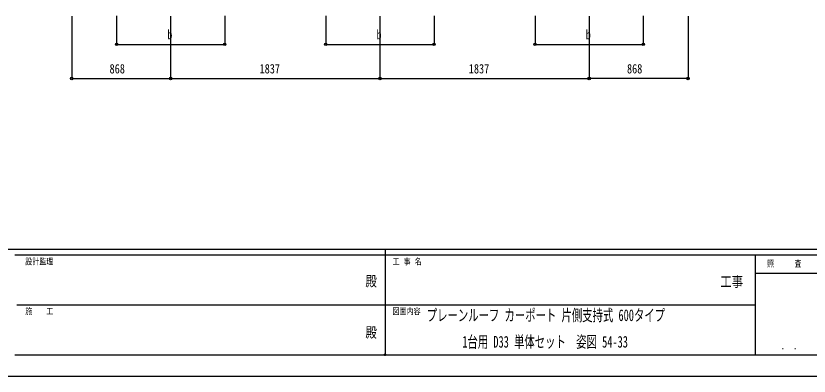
# Model space of a CAD drawing. Units: millimetres, scale not verified. Extents: x -10512 to 10512, y -7425 to 7425.
# Drawn here: x -3253 to 3711, y -7425 to -4263 of the extents above; entities that cross this region are included whole.
import ezdxf
from ezdxf.enums import TextEntityAlignment as Align

# ---------------------------------------------------------------- set-up
doc = ezdxf.new("R2010")
doc.units = ezdxf.units.MM
doc.header["$LTSCALE"] = 30
doc.header["$PDMODE"] = 32
doc.header["$PDSIZE"] = 15
for name, color, linetype in [('0-2_USER1', 3, 'Continuous'), ('0-6_YKK_D', 6, 'Continuous'), ('0-7_YKK_ZWAK', 7, 'Continuous')]:
    doc.layers.add(name, color=color, linetype=linetype)
doc.styles.add('ＭＳ ゴシック', font='')
doc.styles.get('ＭＳ ゴシック').set_extended_font_data('MS Gothic')

msp = doc.modelspace()

# ---------------------------------------------------------------- linework, layer by layer
at = {"layer": '0-6_YKK_D'}
for p, q in [((-2762.45, -4264.05), (-2762.45, -4813.5)), ((-2369.25, -4263.07), (-2369.25, -4513.5)), ((-1894.45, -4264.05), (-1894.45, -4813.5)), ((-1894.45, -4264.05), (-1894.45, -4813.5)), ((-1419.25, -4263.07), (-1419.25, -4513.5)), ((-532.45, -4263.07), (-532.45, -4513.5)), ((-57.45, -4264.05), (-57.45, -4813.5)), ((-57.45, -4264.05), (-57.45, -4813.5)), ((417.55, -4263.07), (417.55, -4513.5)), ((1304.55, -4262.57), (1304.55, -4513.5)), ((1779.55, -4264.05), (1779.55, -4813.5)), ((1779.55, -4264.05), (1779.55, -4813.5)), ((2254.55, -4262.57), (2254.55, -4513.5)), ((2647.55, -4264.05), (2647.55, -4813.5)), ((-2369.25, -4512.5), (-1419.25, -4512.5)), ((-532.45, -4512.5), (417.55, -4512.5)), ((1304.55, -4512.5), (2254.55, -4512.5)), ((-2762.45, -4812.5), (-1894.45, -4812.5)), ((-1894.45, -4812.5), (-57.45, -4812.5)), ((-57.45, -4812.5), (1779.55, -4812.5)), ((2647.55, -4812.5), (1779.55, -4812.5))]:
    msp.add_line(p, q, dxfattribs=at)
for centre in [(-2369.25, -4512.5), (-1419.25, -4512.5), (-532.45, -4512.5), (417.55, -4512.5), (1304.55, -4512.5), (2254.55, -4512.5), (-2762.45, -4812.5), (-1894.45, -4812.5), (-1894.45, -4812.5), (-57.45, -4812.5), (-57.45, -4812.5), (1779.55, -4812.5), (1779.55, -4812.5), (2647.55, -4812.5)]:
    msp.add_circle(centre, 10.62, dxfattribs=at)
at = {"layer": '0-7_YKK_ZWAK'}
for p, q in [((9737.55, -6312.5), (-9762.45, -6312.5)), ((-12.45, -6312.5), (-12.45, -7237.5)), ((-12.45, -6362.5), (-3262.45, -6362.5)), ((3237.55, -6362.5), (-12.45, -6362.5)), ((4962.55, -6525), (3237.55, -6525)), ((-3243.7, -6800), (-12.45, -6800)), ((-12.45, -6800), (3237.55, -6800)), ((-3262.45, -7237.5), (-12.45, -7237.5)), ((-12.45, -7237.5), (3237.55, -7237.5)), ((3237.55, -7237.5), (4962.55, -7237.5))]:
    msp.add_line(p, q, dxfattribs=at)
msp.add_lwpolyline([(-10512.5, -7425), (10512.5, -7425), (10512.5, 7425), (-10512.5, 7425)], close=True, dxfattribs=at)
msp.add_lwpolyline([(4962.55, -6362.5), (3237.55, -6362.5), (3237.55, -7237.5)], dxfattribs=at)
msp.add_point((-12.45, -7237.5), dxfattribs=at)

# ---------------------------------------------------------------- texts
at = {"layer": '0-2_USER1', "style": 'ＭＳ ゴシック', "width": 0.65}
for s, p in [('プレーンルーフ カーポート 片側支持式 600タイプ', (354.23, -6972.08)), ('1台用 D33 単体セット\u3000姿図 54-33', (665.87, -7205.42))]:
    msp.add_text(s, height=102.6, dxfattribs=at).set_placement(p, align=Align.BOTTOM_LEFT)
at = {"layer": '0-6_YKK_D', "style": 'ＭＳ ゴシック', "width": 0.8}
for s, p in [('b', (-1924.25, -4492.5)), ('b', (-87.45, -4492.5)), ('b', (1749.55, -4492.5)), ('868', (-2430.45, -4792.5)), ('1837', (-1113.95, -4792.5)), ('1837', (723.05, -4792.5)), ('868', (2111.55, -4792.5))]:
    msp.add_text(s, height=82.48, dxfattribs=at).set_placement(p, align=Align.BOTTOM_LEFT)
at = {"layer": '0-7_YKK_ZWAK', "style": 'ＭＳ ゴシック', "width": 0.8}
for s, height, p in [('設計監理', 54.99, (-3170.78, -6462.5)), ('工 事 名', 54.99, (53.17, -6462.5)), ('照     査', 54.99, (3341.05, -6481.25)), ('殿', 91.64, (-184.17, -6664.58)), ('工事', 91.64, (2930.83, -6668.66)), ('施\u3000\u3000工', 54.99, (-3170.78, -6900)), ('図面内容', 54.99, (53.17, -6900)), ('殿', 91.64, (-184.17, -7114.58)), ('． ．', 64.79, (3462.5, -7210.88))]:
    msp.add_text(s, height=height, dxfattribs=at).set_placement(p, align=Align.BOTTOM_LEFT)

doc.saveas('drawing.dxf')
